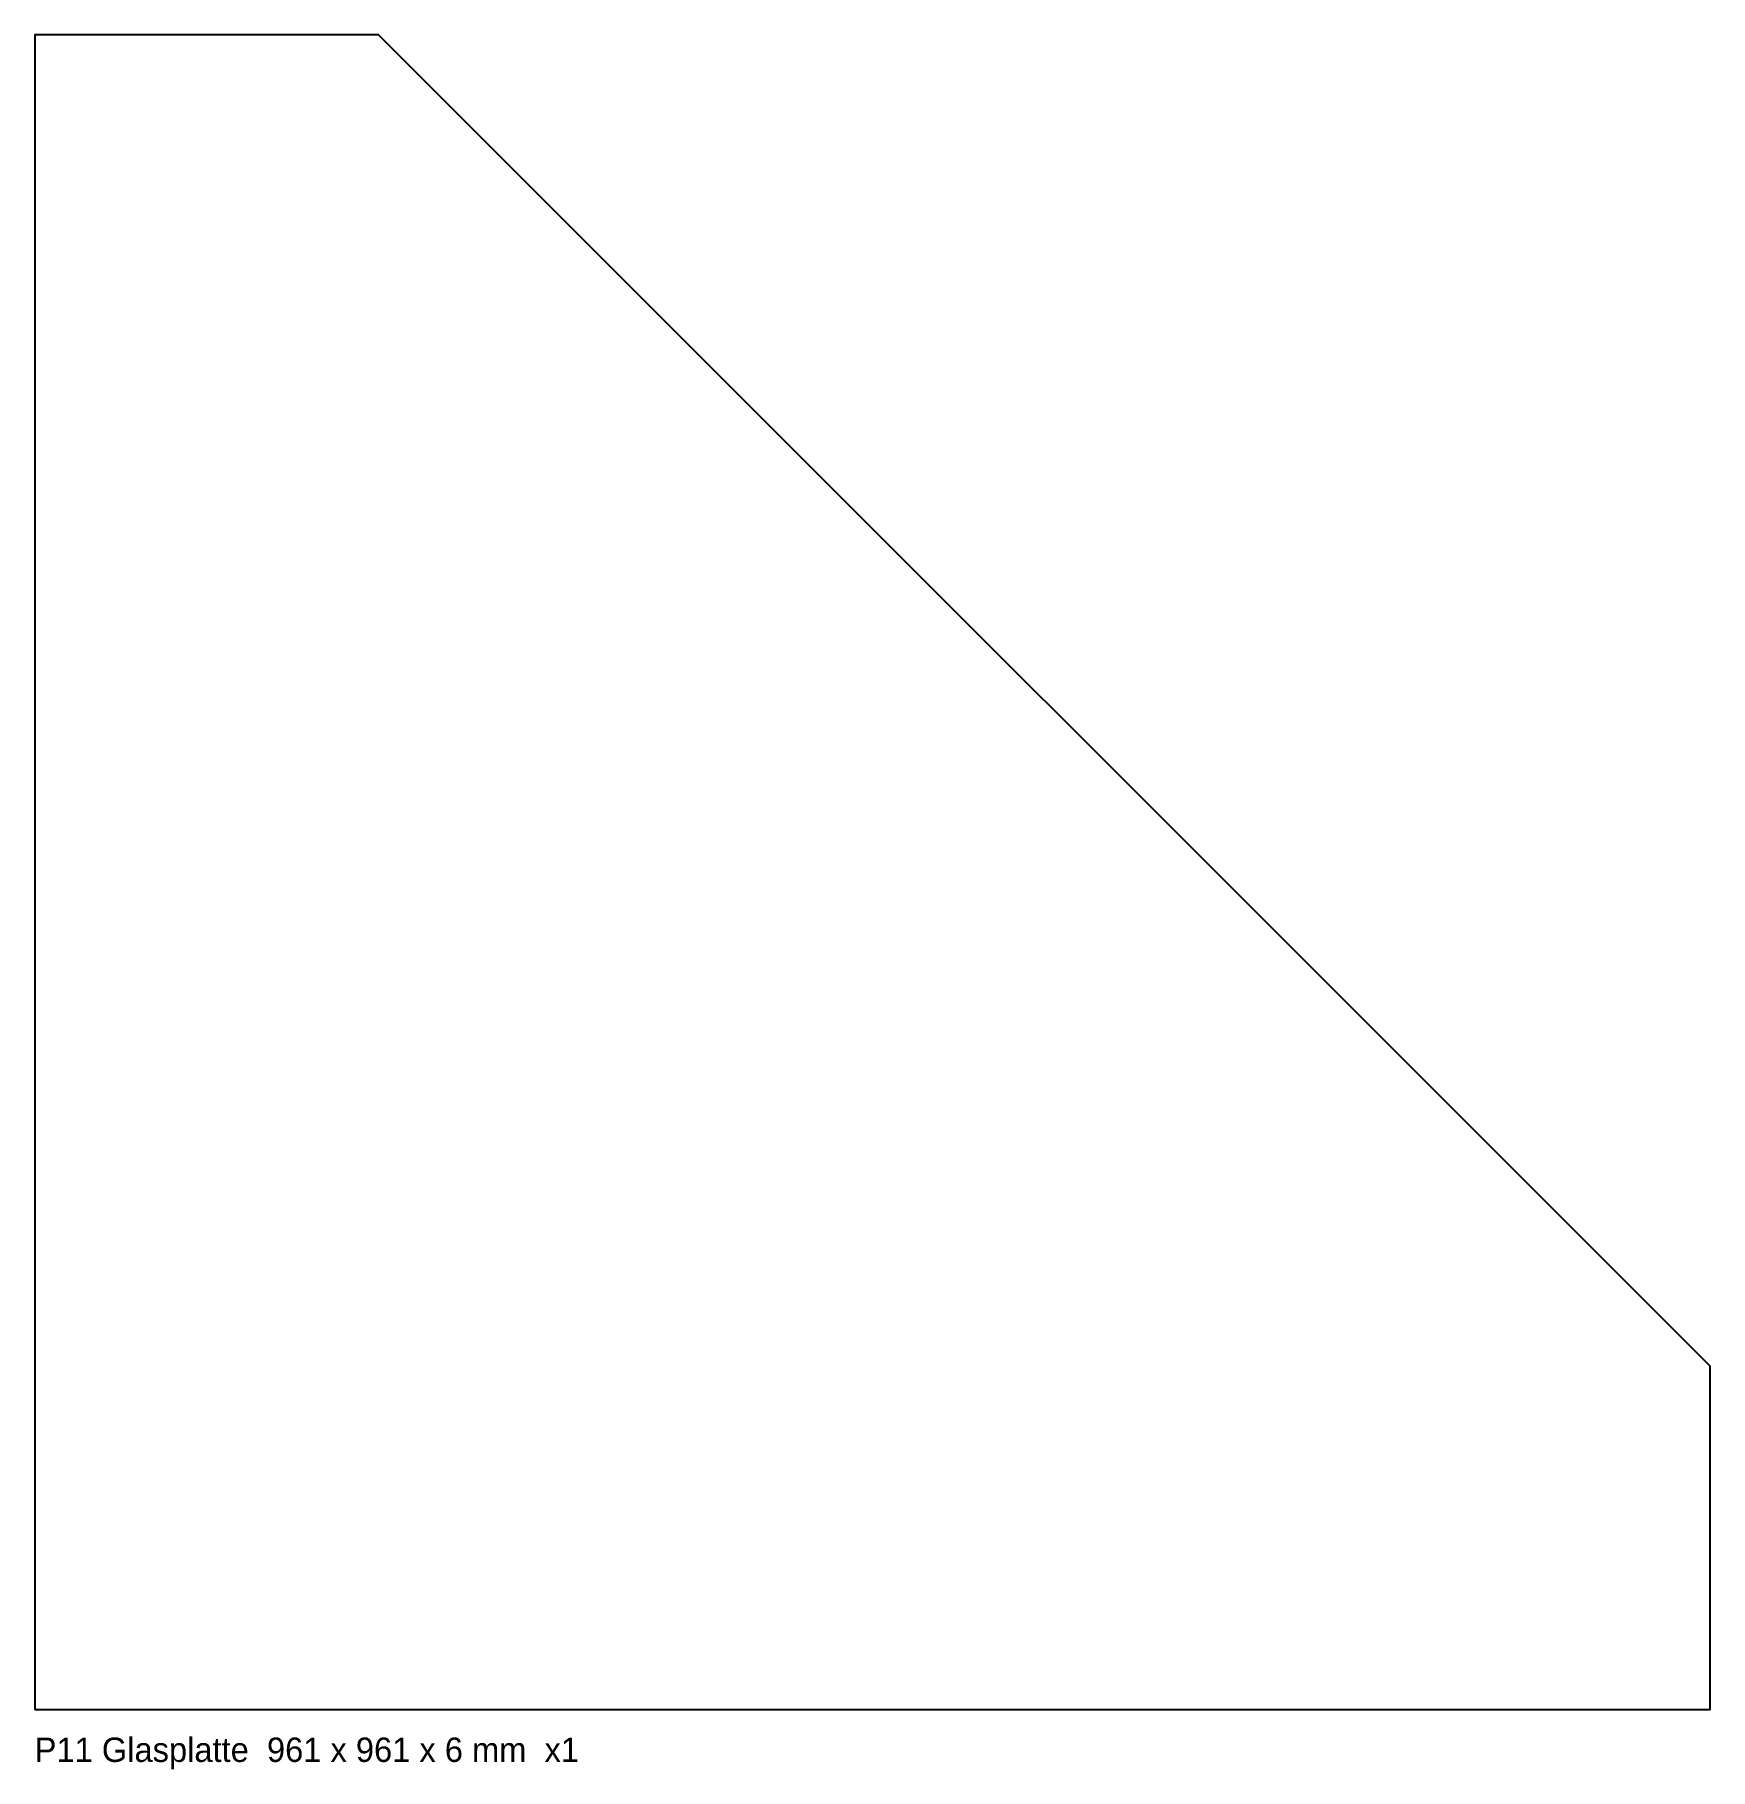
# Model space of a CAD drawing. Header units: millimetres. Extents: x 0 to 961, y -34 to 961.
import ezdxf

# ---------------------------------------------------------------- set-up
doc = ezdxf.new("R2010")
doc.units = ezdxf.units.MM
doc.layers.add('OUTLINE', color=7, linetype='Continuous')
doc.layers.add('TEXT', color=8, linetype='Continuous')

msp = doc.modelspace()

# ---------------------------------------------------------------- linework, layer by layer
at = {"layer": 'OUTLINE'}
msp.add_lwpolyline([(0, 0), (961, 0), (961, 197.17), (197.17, 961), (0, 961)], close=True, dxfattribs=at)

# ---------------------------------------------------------------- texts
at = {"layer": 'TEXT'}
msp.add_text('P11 Glasplatte  961 x 961 x 6 mm  x1', height=14, dxfattribs=at).set_placement((0, -30))

doc.saveas('drawing.dxf')
